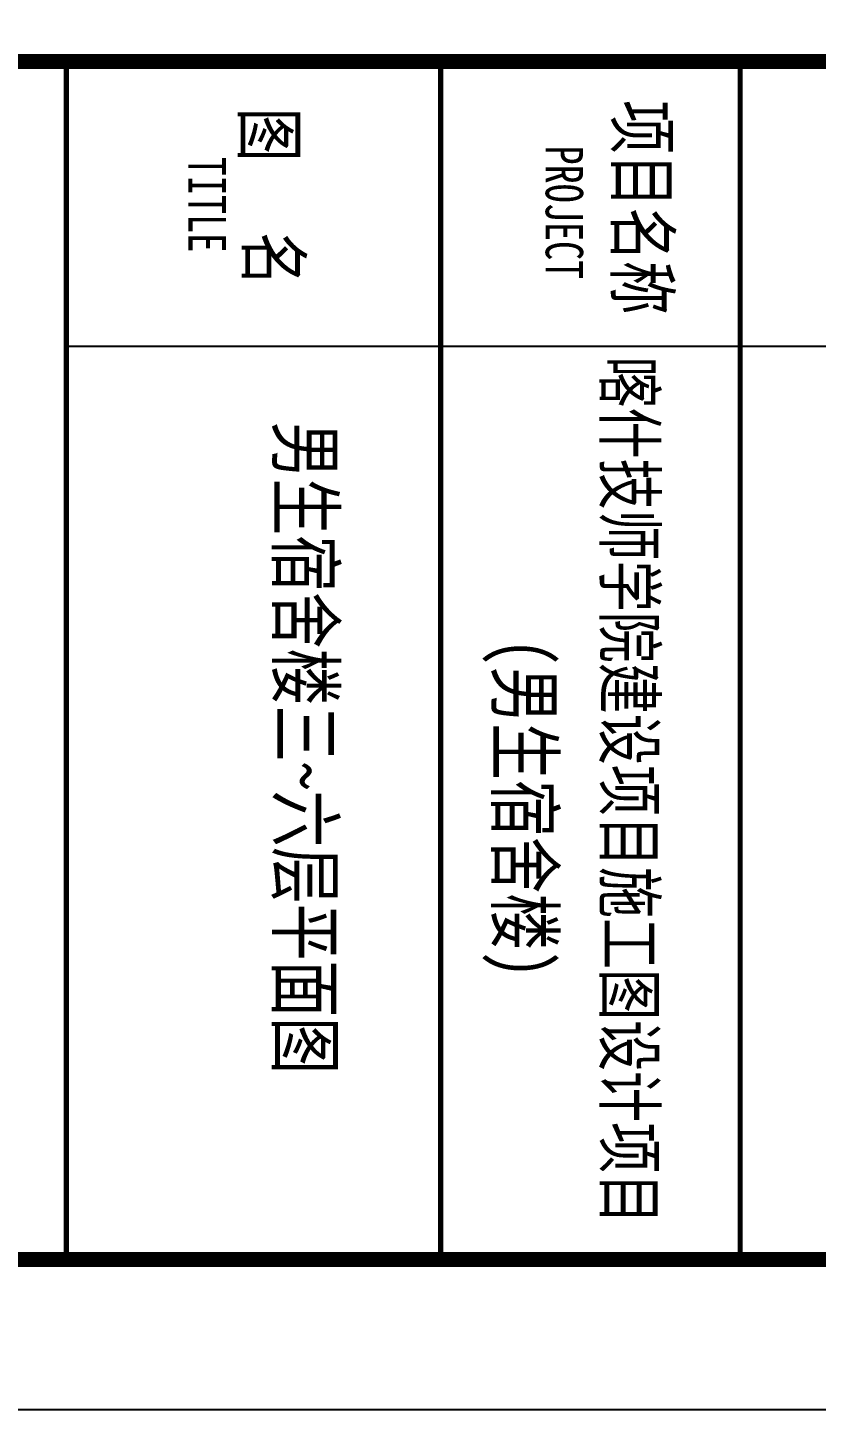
# Model space of a CAD drawing. Extents: x 174641 to 414490, y 73126 to 493158.
# Drawn here: x 298700 to 303967, y 171989 to 181216 of the extents above; entities that cross this region are included whole.
import ezdxf

# ---------------------------------------------------------------- set-up
doc = ezdxf.new("R2010")
doc.units = 0
doc.header["$LTSCALE"] = 1000
doc.header["$MEASUREMENT"] = 0
doc.layers.add('PUB_TITLE', color=7, linetype='Continuous')
doc.layers.add('TWT_TITLE', color=7, linetype='Continuous')
doc.styles.add('-宋体', font='', dxfattribs={"width": 0.8})
doc.styles.get('-宋体').set_extended_font_data('SimSun')

msp = doc.modelspace()

# ---------------------------------------------------------------- linework, layer by layer
for p, q in [((294457.8, 180989), (351857.8, 180989)), ((298958.2, 179789), (298958.2, 172989)), ((298958.2, 179089), (305458.2, 179089))]:
    msp.add_line(p, q)
at = {"const_width": 34}
for points in [[(298958.2, 180989), (298958.2, 172989)], [(301458.2, 180989), (301458.2, 172989)], [(303458.2, 180989), (303458.2, 172989)]]:
    msp.add_lwpolyline(points, dxfattribs=at)
at = {"layer": 'PUB_TITLE', "const_width": 100}
msp.add_lwpolyline([(351857.8, 180989), (351857.8, 172989), (294458.2, 172989), (294458.2, 180989)], close=True, dxfattribs=at)
at = {"layer": 'TWT_TITLE'}
msp.add_lwpolyline([(293458.2, 256089), (293458.2, 171989), (352858.2, 171989), (352858.2, 256089)], close=True, dxfattribs=at)
at = {"layer": 'TWT_TITLE', "const_width": 100}
msp.add_lwpolyline([(294458.2, 253589), (294458.2, 172989), (351858.2, 172989), (351858.2, 253589)], close=True, dxfattribs=at)

# ---------------------------------------------------------------- texts
at = {"style": '-宋体', "width": 0.75}
for s, height, p in [('项目名称', 350, (302630.3, 180731.5)), ('图', 350, (300140.5, 180680.3)), ('PROJECT', 250, (302159.4, 180428.9)), ('TITLE', 250, (299773.9, 180353.8)), ('名', 350, (300165.7, 179850.9)), ('喀什技师学院建设项目施工图设计项目', 333.245, (302554, 179020.5)), ('男生宿舍楼三~六层平面图', 370.273, (300370.8, 178584.7)), ('(男生宿舍楼)', 370.27, (301834.9, 177138.4))]:
    msp.add_text(s, height=height, rotation=270, dxfattribs=at).set_placement(p)

doc.saveas('drawing.dxf')
